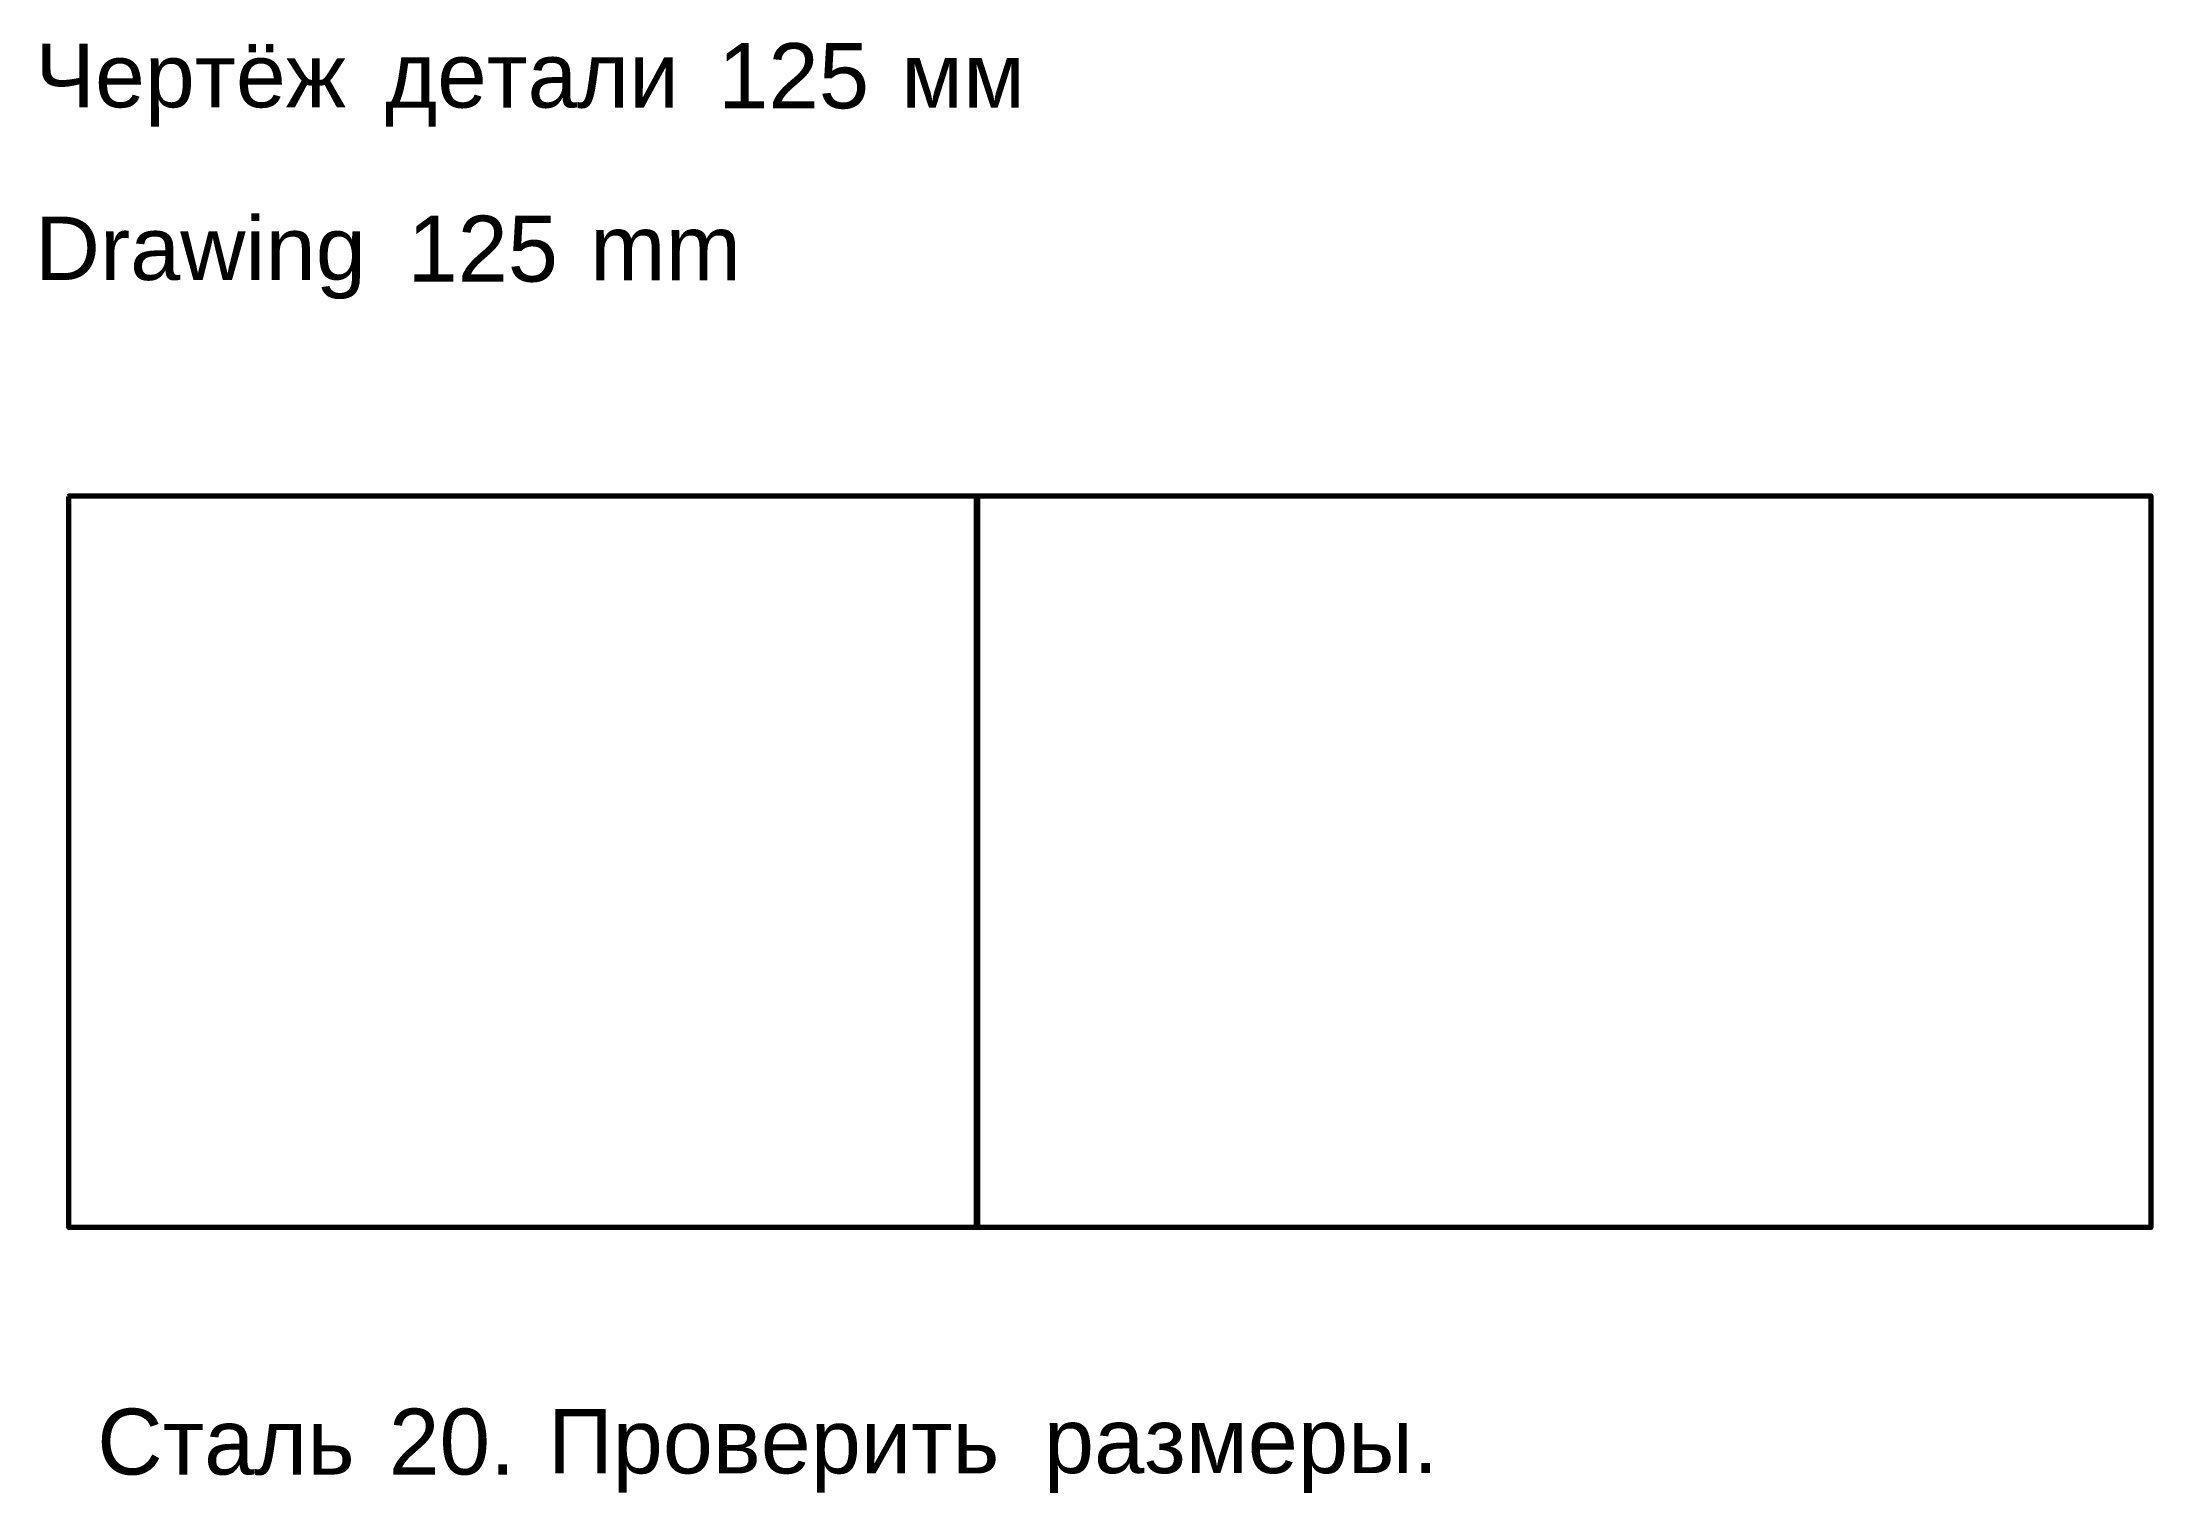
# Model space of a CAD drawing. Header units: millimetres. Extents: x 19 to 255, y 32 to 195.
import ezdxf

# ---------------------------------------------------------------- set-up
doc = ezdxf.new("R2010")
doc.units = ezdxf.units.MM
doc.layers.add('PAGE_1_GEOMETRY', color=7, linetype='Continuous')
doc.layers.add('PAGE_1_TEXT', color=7, linetype='Continuous')
doc.styles.add('PDF_b8ea47ba9be52252', font='LiberationSans-Regular.ttf')

msp = doc.modelspace()

# ---------------------------------------------------------------- linework, layer by layer
at = {"layer": 'PAGE_1_GEOMETRY', "color": 7, "lineweight": 90}
msp.add_line((123.53, 144.19), (123.53, 62.06), dxfattribs=at)
at = {"layer": 'PAGE_1_GEOMETRY', "color": 7, "lineweight": 70}
msp.add_lwpolyline([(21.51, 144.19), (21.59, 144.27), (123.44, 144.27), (123.53, 144.19), (123.61, 144.27), (255.44, 144.27), (255.44, 62.06), (21.51, 62.06)], close=True, dxfattribs=at)

# ---------------------------------------------------------------- texts
at = {"layer": 'PAGE_1_TEXT', "color": 7, "style": 'PDF_b8ea47ba9be52252'}
for s, height, width, p in [('Чертёж', 7.155, 1.009082, (17.72, 187.92)), ('125', 7.322, 0.995488, (94.44, 187.81)), ('детали', 7.347, 0.975968, (57.05, 187.89)), ('мм', 7.277, 0.99671, (115.01, 187.88)), ('Drawing', 7.124, 1.019318, (17.68, 168.52)), ('125', 7.405, 0.979353, (59.56, 168.34)), ('mm', 7.361, 0.990617, (80.07, 168.49)), ('Сталь', 7.405, 0.984409, (24.69, 34.31)), ('20.', 7.405, 0.989223, (57.46, 34.31)), ('Проверить', 7.22, 1.003065, (75.35, 34.44)), ('размеры.', 7.344, 0.988807, (131.06, 34.47))]:
    msp.add_text(s, height=height, dxfattribs=dict(at, width=width)).set_placement(p)

doc.saveas('drawing.dxf')
